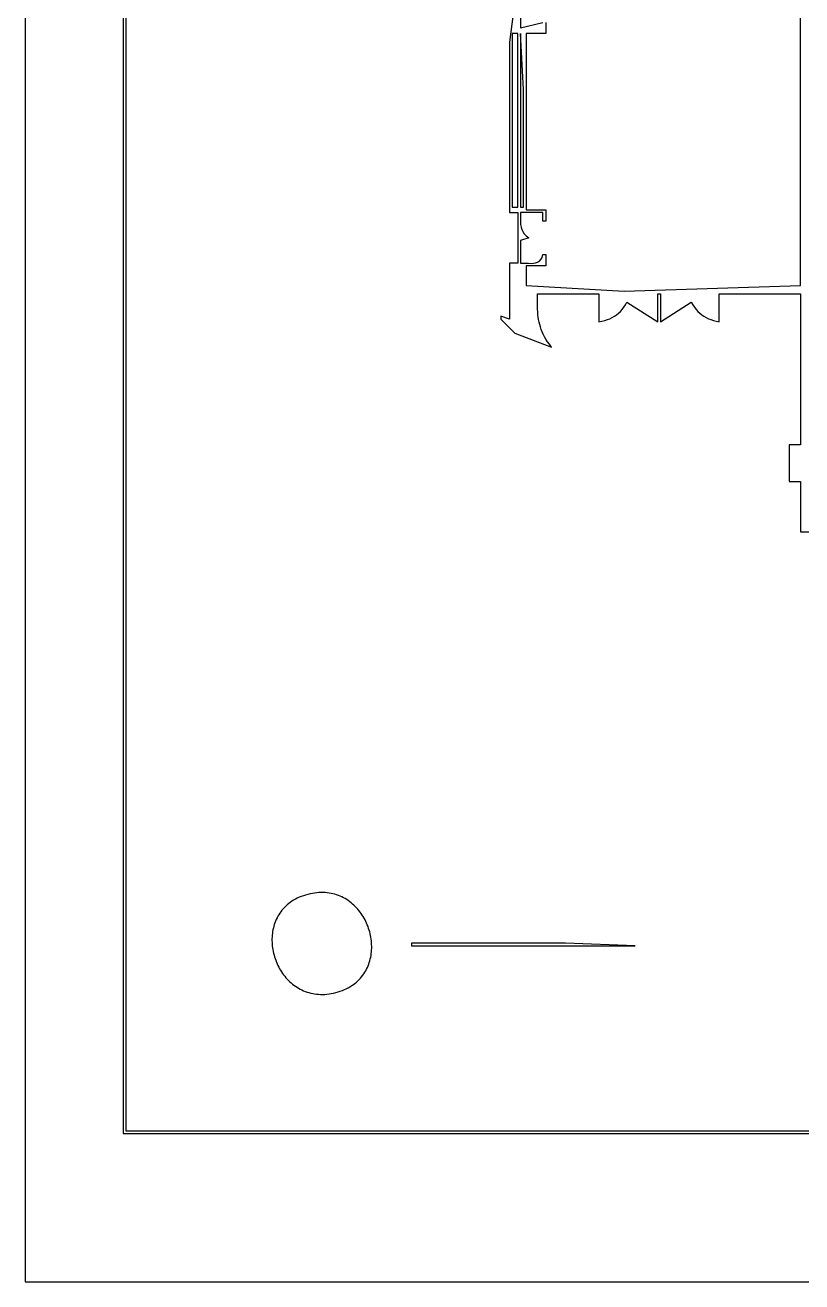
# Model space of a CAD drawing. Header units: metres. Extents: x 0 to 792, y 0 to 1224.
# Drawn here: x 0 to 277.5, y 0 to 449 of the extents above; entities that cross this region are included whole.
import ezdxf

# ---------------------------------------------------------------- set-up
doc = ezdxf.new("R2010")
doc.units = ezdxf.units.M

msp = doc.modelspace()

# ---------------------------------------------------------------- linework, layer by layer
for points in [[(0, 1224), (0, 0), (792, 0), (792, 1224), (0, 1224)], [(35, 1188), (35, 53), (756, 53), (756, 1188), (35, 1188)], [(36, 1187), (36, 54), (755, 54), (755, 1187), (36, 1187)], [(186, 450), (186, 446), (179, 446), (179, 383), (186, 383), (186, 379), (185, 379), (185, 382), (177, 382), (176.9877, 380.8368), (176.9696, 379.7493), (176.9739, 378.731), (177.0288, 377.7754), (177.1625, 376.8763), (177.4032, 376.027), (177.7791, 375.2211), (178.3184, 374.4523), (179.0493, 373.7141), (180, 373), (177, 372), (177, 364), (177.9583, 363.98), (178.9097, 363.9379), (179.841, 363.9006), (180.7393, 363.895), (181.5914, 363.948), (182.3841, 364.0863), (183.1045, 364.337), (183.7393, 364.7268), (184.2756, 365.2826), (184.7002, 366.0314), (185, 367), (186, 367), (186, 363), (179, 363), (179, 356), (214, 354), (277, 356), (277, 472)], [(176, 466), (173.0579, 442.9606), (173, 382), (176, 382), (176, 364), (173, 364), (173, 344), (170, 345), (170, 344), (175, 339), (188, 334), (187.2877, 334.9592), (186.6466, 335.8921), (186.0728, 336.8031), (185.5626, 337.6962), (185.1122, 338.5757), (184.7179, 339.4458), (184.3761, 340.3108), (184.0829, 341.1748), (183.8346, 342.042), (183.6275, 342.9166), (183.4578, 343.803), (183.3219, 344.7052), (183.2159, 345.6275), (183.1362, 346.5741), (183.079, 347.5492), (183.0406, 348.5571), (183.0172, 349.6018), (183.0051, 350.6878), (183.0006, 351.8191), (183, 353), (205, 353), (205, 343), (206.0653, 343.2175), (207.0686, 343.4749), (208.0134, 343.7757), (208.9032, 344.1238), (209.7412, 344.523), (210.5311, 344.9768), (211.2762, 345.4891), (211.98, 346.0636), (212.6459, 346.704), (213.2775, 347.4142), (213.878, 348.1977), (214.451, 349.0584), (215, 350), (226, 343), (226, 353), (227, 353), (227, 343), (238, 350), (238.5489, 349.0584), (239.1219, 348.1977), (239.7224, 347.4142), (240.3539, 346.704), (241.0199, 346.0636), (241.7237, 345.4891), (242.4688, 344.9768), (243.2586, 344.523), (244.0967, 344.1238), (244.9864, 343.7757), (245.9312, 343.4749), (246.9346, 343.2175), (248, 343), (248, 353), (277, 353), (277, 299), (273, 299), (273, 286), (277, 286), (277, 268), (345, 268)], [(177, 456), (177, 448), (185, 450)], [(174, 446), (174, 384), (176, 384), (176, 446), (174, 446)], [(177, 446), (177, 384), (178, 384), (178, 426), (177, 446)], [(101, 138.4421), (100.1915, 138.2137), (99.4115, 137.9608), (98.6599, 137.6841), (97.9363, 137.3843), (97.2406, 137.0622), (96.5725, 136.7184), (95.9318, 136.3537), (95.3183, 135.9689), (94.7319, 135.5646), (94.1722, 135.1417), (93.639, 134.7008), (93.1322, 134.2427), (92.6515, 133.7681), (92.1968, 133.2778), (91.7677, 132.7724), (91.3641, 132.2528), (90.9857, 131.7196), (90.6324, 131.1736), (90.3039, 130.6155), (90, 130.0461), (89.7205, 129.4661), (89.4652, 128.8761), (89.2339, 128.2771), (89.0262, 127.6696), (88.8422, 127.0544), (88.6814, 126.4323), (88.5437, 125.804), (88.4288, 125.1703), (88.3367, 124.5317), (88.2669, 123.8892), (88.2194, 123.2434), (88.1939, 122.5951), (88.1902, 121.9449), (88.2081, 121.2937), (88.2473, 120.6422), (88.3077, 119.991), (88.389, 119.341), (88.491, 118.6929), (88.6135, 118.0473), (88.7562, 117.4051), (88.919, 116.7669), (89.1017, 116.1336), (89.304, 115.5058), (89.5257, 114.8842), (89.7666, 114.2697), (90.0264, 113.6629), (90.305, 113.0646), (90.6022, 112.4754), (90.9177, 111.8962), (91.2513, 111.3277), (91.6027, 110.7706), (91.9719, 110.2257), (92.3585, 109.6936), (92.7623, 109.1751), (93.1832, 108.6709), (93.6209, 108.1819), (94.0752, 107.7086), (94.5458, 107.2519), (95.0326, 106.8125), (95.5354, 106.3911), (96.0538, 105.9884), (96.5878, 105.6053), (97.1371, 105.2423), (97.7014, 104.9003), (98.2806, 104.58), (98.8745, 104.282), (99.4827, 104.0073), (100.1052, 103.7564), (100.7417, 103.5301), (101.3919, 103.3292), (102.0557, 103.1544), (102.7328, 103.0064), (103.4231, 102.886), (104.1263, 102.7938), (104.8421, 102.7307), (105.5705, 102.6974), (106.3111, 102.6945), (107.0637, 102.7228), (107.8282, 102.7831), (108.6043, 102.8761), (109.3917, 103.0026), (110.1904, 103.1632), (111, 103.3587), (111.8066, 103.5859), (112.5849, 103.8379), (113.3352, 104.1137), (114.0574, 104.4128), (114.752, 104.7342), (115.4192, 105.0774), (116.059, 105.4415), (116.6718, 105.8258), (117.2577, 106.2297), (117.817, 106.6523), (118.3499, 107.0929), (118.8565, 107.5508), (119.3371, 108.0252), (119.792, 108.5155), (120.2213, 109.0208), (120.6252, 109.5405), (121.0039, 110.0737), (121.3577, 110.6199), (121.6868, 111.1781), (121.9913, 111.7478), (122.2716, 112.3281), (122.5277, 112.9183), (122.76, 113.5177), (122.9686, 114.1256), (123.1537, 114.7411), (123.3156, 115.3637), (123.4544, 115.9925), (123.5705, 116.6267), (123.6639, 117.2658), (123.7349, 117.9089), (123.7837, 118.5552), (123.8105, 119.2042), (123.8156, 119.8549), (123.7991, 120.5067), (123.7613, 121.1589), (123.7023, 121.8107), (123.6225, 122.4614), (123.5219, 123.1102), (123.4008, 123.7564), (123.2594, 124.3993), (123.098, 125.0381), (122.9167, 125.6721), (122.7158, 126.3005), (122.4954, 126.9227), (122.2558, 127.5379), (121.9972, 128.1453), (121.7198, 128.7442), (121.4238, 129.3339), (121.1095, 129.9137), (120.7769, 130.4827), (120.4264, 131.0403), (120.0582, 131.5858), (119.6725, 132.1183), (119.2694, 132.6372), (118.8492, 133.1418), (118.4121, 133.6312), (117.9584, 134.1047), (117.4882, 134.5617), (117.0017, 135.0014), (116.4992, 135.423), (115.9808, 135.8258), (115.4468, 136.209), (114.8975, 136.572), (114.3329, 136.914), (113.7533, 137.2343), (113.159, 137.5321), (112.5501, 137.8066), (111.9268, 138.0573), (111.2894, 138.2832), (110.6381, 138.4837), (109.973, 138.6581), (109.2945, 138.8055), (108.6027, 138.9254), (107.8978, 139.0168), (107.18, 139.0792), (106.4495, 139.1117), (105.7067, 139.1137), (104.9516, 139.0843), (104.1844, 139.0229), (103.4055, 138.9287), (102.615, 138.801), (101.813, 138.639), (101, 138.4421)], [(138, 121), (138, 120), (218, 120), (193, 121), (138, 121)]]:
    msp.add_lwpolyline(points)

doc.saveas('drawing.dxf')
